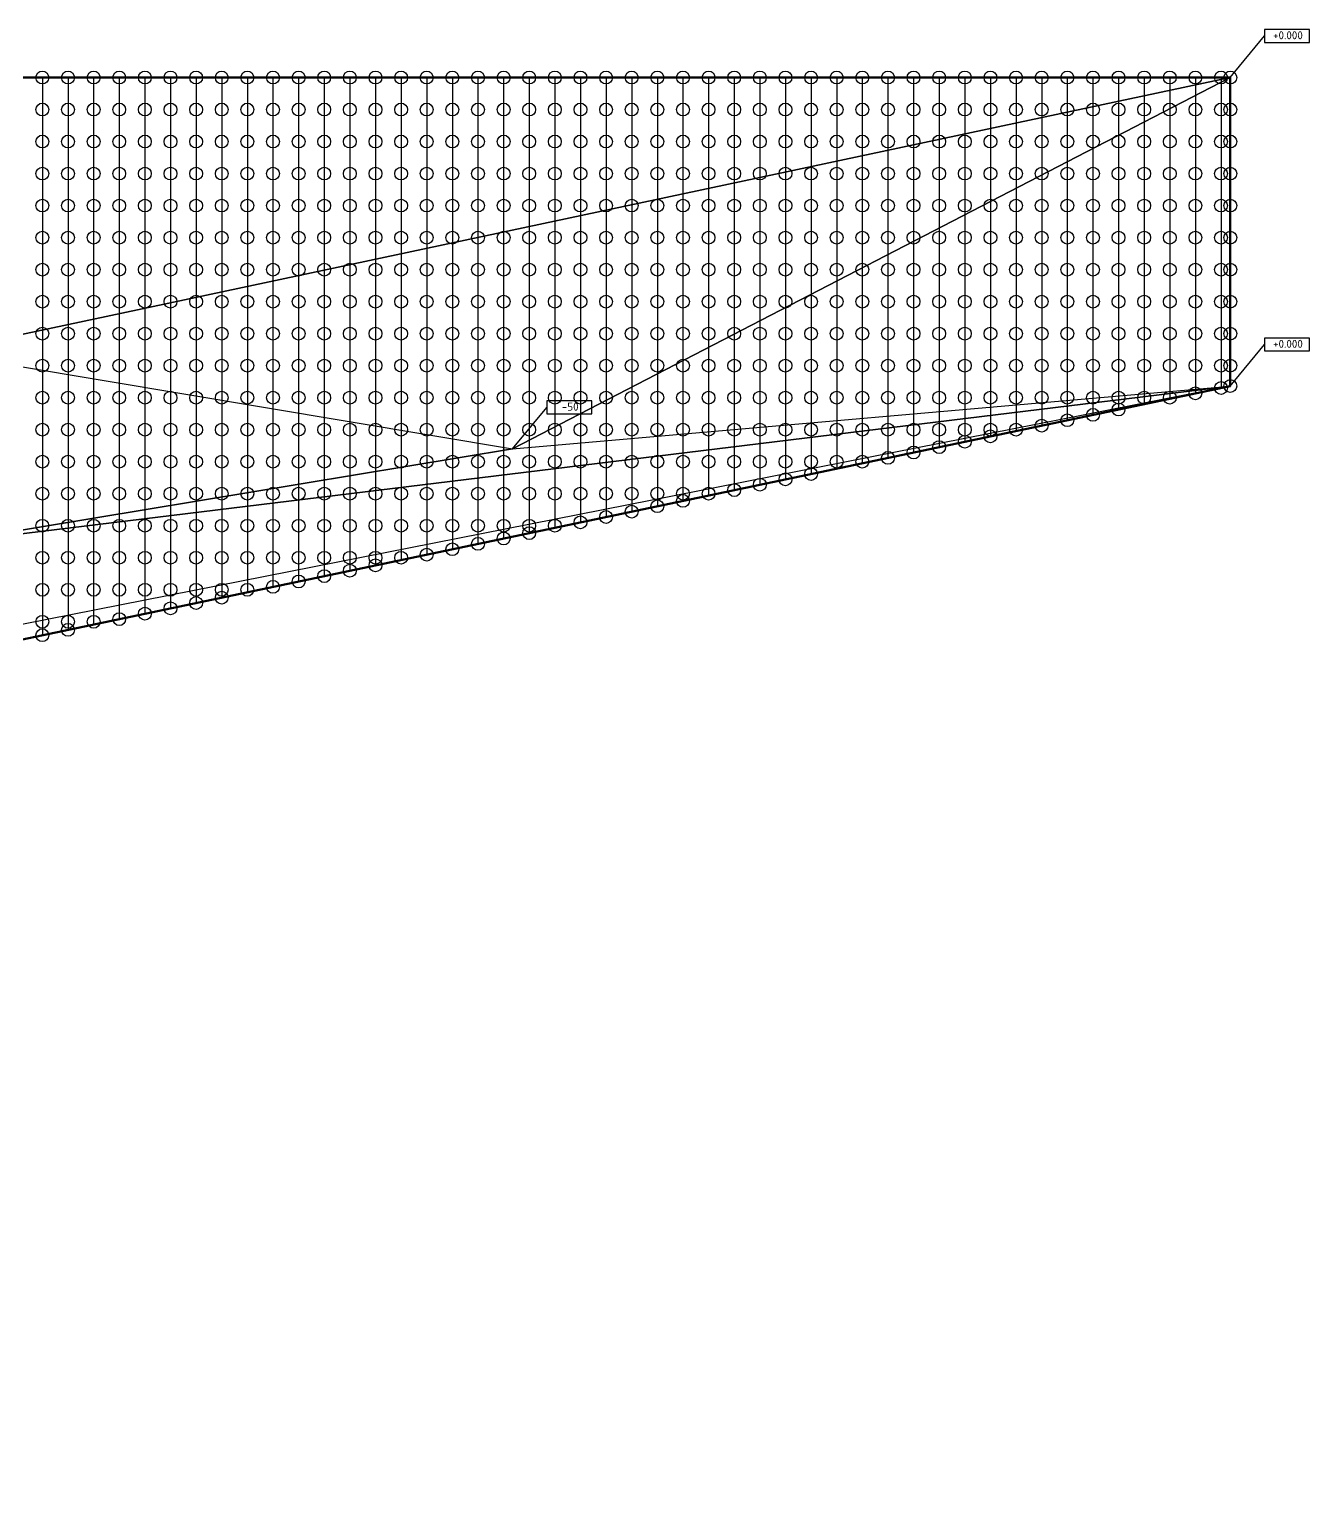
# Model space of a CAD drawing. Header units: millimetres. Extents: x 3543 to 601035, y -146359 to 38454.
# Drawn here: x 280259 to 300239, y -95174 to -72093 of the extents above; entities that cross this region are included whole.
import ezdxf
from ezdxf.enums import TextEntityAlignment as Align

# ---------------------------------------------------------------- set-up
doc = ezdxf.new("R2010")
doc.units = ezdxf.units.MM
doc.layers.add('контур', color=1, linetype='Continuous', lineweight=50)
for name, color, linetype in [('линии_высот', 4, 'Continuous'), ('опорыvb', 7, 'Continuous'), ('сеткаvb', 8, 'Continuous')]:
    doc.layers.add(name, color=color, linetype=linetype)
doc.styles.add('isocpeur', font='isocpeur.ttf')

# ---------------------------------------------------------------- blocks, each defined once
blk = doc.blocks.new('otmetka_oporvb')
at = {"linetype": 'ByBlock', "lineweight": -2}
blk.add_hatch(color=0, dxfattribs=at).paths.add_polyline_path([(-38, -32, 1), (38, 32, 1)])
at = {"color": 0, "linetype": 'ByBlock', "lineweight": -2}
blk.add_line((0, 0), (2142, 2596), dxfattribs=at)
at = {"color": 0}
blk.add_lwpolyline([(2142, 2196), (4942, 2196), (4942, 2996), (2142, 2996)], close=True, dxfattribs=at)
at = {"color": 0, "linetype": 'ByBlock', "lineweight": -2, "style": 'isocpeur'}
blk.add_attdef('OTM', text='', height=500, dxfattribs=at).set_placement((3600, 2639), align=Align.MIDDLE_CENTER)
blk = doc.blocks.new('opor_symbPRO')
at = {"color": 0, "ltscale": 20}
blk.add_circle((0, 0), 100, dxfattribs=at)

msp = doc.modelspace()

# ---------------------------------------------------------------- linework, layer by layer
at = {"layer": 'контур', "linetype": 'Continuous'}
msp.add_lwpolyline([(215545, -95173.6), (210858.8, -72842.2), (229841.6, -72842.2), (229841.6, -82939.6), (261341.5, -82939.6), (261341.5, -72842.2), (299003.2, -72842.2), (299003.2, -77660.7)], close=True, dxfattribs=at)
at = {"layer": 'линии_высот'}
for points in [[(261341.5, -72842.2), (278807.8, -77138), (299003.2, -72842.2)], [(278807.8, -77138), (287798.8, -78642.6), (299003.2, -72842.2)], [(287798.8, -78642.6), (299003.2, -77660.7), (299003.2, -72842.2)], [(278805.8, -80132.2), (278807.8, -77138), (287798.8, -78642.6)], [(252298.9, -86875.6), (215545, -95173.6), (299003.2, -77660.7)], [(252298.9, -86875.6), (278805.8, -80132.2), (299003.2, -77660.7)], [(278805.8, -80132.2), (287798.8, -78642.6), (299003.2, -77660.7)]]:
    msp.add_lwpolyline(points, close=True, dxfattribs=at)
at = {"layer": 'сеткаvb'}
for p, q in [((261341.5, -72842.2), (299003.2, -72842.2)), ((280458.8, -72842.2), (280458.8, -81552.1)), ((280858.8, -72842.2), (280858.8, -81468.1)), ((281258.8, -72842.2), (281258.8, -81384.2)), ((281658.8, -72842.2), (281658.8, -81300.3)), ((282058.8, -72842.2), (282058.8, -81216.3)), ((282458.8, -72842.2), (282458.8, -81132.4)), ((282858.8, -72842.2), (282858.8, -81048.4)), ((283258.8, -72842.2), (283258.8, -80964.5)), ((283658.8, -72842.2), (283658.8, -80880.6)), ((284058.8, -72842.2), (284058.8, -80796.6)), ((284458.8, -72842.2), (284458.8, -80712.7)), ((284858.8, -72842.2), (284858.8, -80628.8)), ((285258.8, -72842.2), (285258.8, -80544.8)), ((285658.8, -72842.2), (285658.8, -80460.9)), ((286058.8, -72842.2), (286058.8, -80377)), ((286458.8, -72842.2), (286458.8, -80293)), ((286858.8, -72842.2), (286858.8, -80209.1)), ((287258.8, -72842.2), (287258.8, -80125.1)), ((287658.8, -72842.2), (287658.8, -80041.2)), ((288058.8, -72842.2), (288058.8, -79957.3)), ((288458.8, -72842.2), (288458.8, -79873.3)), ((288858.8, -72842.2), (288858.8, -79789.4)), ((289258.8, -72842.2), (289258.8, -79705.5)), ((289658.8, -72842.2), (289658.8, -79621.5)), ((290058.8, -72842.2), (290058.8, -79537.6)), ((290458.8, -72842.2), (290458.8, -79453.7)), ((290858.8, -72842.2), (290858.8, -79369.7)), ((291258.8, -72842.2), (291258.8, -79285.8)), ((291658.8, -72842.2), (291658.8, -79201.9)), ((292058.8, -72842.2), (292058.8, -79117.9)), ((292458.8, -72842.2), (292458.8, -79034)), ((292858.8, -72842.2), (292858.8, -78950)), ((293258.8, -72842.2), (293258.8, -78866.1)), ((293658.8, -72842.2), (293658.8, -78782.2)), ((294058.8, -72842.2), (294058.8, -78698.2)), ((294458.8, -72842.2), (294458.8, -78614.3)), ((294858.8, -72842.2), (294858.8, -78530.4)), ((295258.8, -72842.2), (295258.8, -78446.4)), ((295658.8, -72842.2), (295658.8, -78362.5)), ((296058.8, -72842.2), (296058.8, -78278.6)), ((296458.8, -72842.2), (296458.8, -78194.6)), ((296858.8, -72842.2), (296858.8, -78110.7)), ((297258.8, -72842.2), (297258.8, -78026.8)), ((297658.8, -72842.2), (297658.8, -77942.8)), ((298058.8, -72842.2), (298058.8, -77858.9)), ((298458.8, -72842.2), (298458.8, -77774.9)), ((298858.8, -72842.2), (298858.8, -77691))]:
    msp.add_line(p, q, dxfattribs=at)
at = {"layer": 'сеткаvb', "linetype": 'Continuous'}
msp.add_line((299003.2, -72842.2), (299003.2, -77660.7), dxfattribs=at)

# ---------------------------------------------------------------- block references
at = {"xscale": 0.25, "yscale": 0.25, "zscale": 0.25}
for p, values in [((299003.2, -72842.2), {'OTM': '+0.000'}), ((299003.2, -77660.7), {'OTM': '+0.000'}), ((287798.8, -78642.6), {'OTM': '-50'})]:
    msp.add_blockref('otmetka_oporvb', p, dxfattribs=at).add_auto_attribs(values)
at = {"layer": 'опорыvb', "color": 1}
for p in [(280458.8, -72842.2), (280858.8, -72842.2), (281258.8, -72842.2), (281658.8, -72842.2), (282058.8, -72842.2), (282458.8, -72842.2), (282858.8, -72842.2), (283258.8, -72842.2), (283658.8, -72842.2), (284058.8, -72842.2), (284458.8, -72842.2), (284858.8, -72842.2), (285258.8, -72842.2), (285658.8, -72842.2), (286058.8, -72842.2), (286458.8, -72842.2), (286858.8, -72842.2), (287258.8, -72842.2), (287658.8, -72842.2), (288058.8, -72842.2), (288458.8, -72842.2), (288858.8, -72842.2), (289258.8, -72842.2), (289658.8, -72842.2), (290058.8, -72842.2), (290458.8, -72842.2), (290858.8, -72842.2), (291258.8, -72842.2), (291658.8, -72842.2), (292058.8, -72842.2), (292458.8, -72842.2), (292858.8, -72842.2), (293258.8, -72842.2), (293658.8, -72842.2), (294058.8, -72842.2), (294458.8, -72842.2), (294858.8, -72842.2), (295258.8, -72842.2), (295658.8, -72842.2), (296058.8, -72842.2), (296458.8, -72842.2), (296858.8, -72842.2), (297258.8, -72842.2), (297658.8, -72842.2), (298058.8, -72842.2), (298458.8, -72842.2), (298858.8, -72842.2), (299003.2, -72842.2), (280458.8, -73342.2), (280858.8, -73342.2), (281258.8, -73342.2), (281658.8, -73342.2), (282058.8, -73342.2), (282458.8, -73342.2), (282858.8, -73342.2), (283258.8, -73342.2), (283658.8, -73342.2), (284058.8, -73342.2), (284458.8, -73342.2), (284858.8, -73342.2), (285258.8, -73342.2), (285658.8, -73342.2), (286058.8, -73342.2), (286458.8, -73342.2), (286858.8, -73342.2), (287258.8, -73342.2), (287658.8, -73342.2), (288058.8, -73342.2), (288458.8, -73342.2), (288858.8, -73342.2), (289258.8, -73342.2), (289658.8, -73342.2), (290058.8, -73342.2), (290458.8, -73342.2), (290858.8, -73342.2), (291258.8, -73342.2), (291658.8, -73342.2), (292058.8, -73342.2), (292458.8, -73342.2), (292858.8, -73342.2), (293258.8, -73342.2), (293658.8, -73342.2), (294058.8, -73342.2), (294458.8, -73342.2), (294858.8, -73342.2), (295258.8, -73342.2), (295658.8, -73342.2), (296058.8, -73342.2), (296458.8, -73342.2), (296858.8, -73342.2), (297258.8, -73342.2), (297658.8, -73342.2), (298058.8, -73342.2), (298458.8, -73342.2), (298858.8, -73342.2), (299003.2, -73342.2), (296058.8, -73842.2), (296458.8, -73842.2), (296858.8, -73842.2), (297258.8, -73842.2), (297658.8, -73842.2), (298058.8, -73842.2), (298458.8, -73842.2), (298858.8, -73842.2), (299003.2, -73842.2), (297258.8, -74342.2), (297658.8, -74342.2), (298058.8, -74342.2), (298458.8, -74342.2), (298858.8, -74342.2), (299003.2, -74342.2), (297258.8, -74842.2), (297658.8, -74842.2), (298058.8, -74842.2), (298458.8, -74842.2), (298858.8, -74842.2), (299003.2, -74842.2), (297258.8, -75342.2), (297658.8, -75342.2), (298058.8, -75342.2), (298458.8, -75342.2), (298858.8, -75342.2), (299003.2, -75342.2), (297258.8, -75842.2), (297658.8, -75842.2), (298058.8, -75842.2), (298458.8, -75842.2), (298858.8, -75842.2), (299003.2, -75842.2), (297258.8, -76342.2), (297658.8, -76342.2), (298058.8, -76342.2), (298458.8, -76342.2), (298858.8, -76342.2), (299003.2, -76342.2), (297258.8, -76842.2), (297658.8, -76842.2), (298058.8, -76842.2), (298458.8, -76842.2), (298858.8, -76842.2), (299003.2, -76842.2), (297258.8, -77342.2), (297658.8, -77342.2), (298058.8, -77342.2), (298458.8, -77342.2), (298858.8, -77342.2), (299003.2, -77342.2), (297258.8, -77842.2), (297658.8, -77842.2), (298058.8, -77842.2), (298458.8, -77774.9), (298858.8, -77691), (299003.2, -77660.7), (296858.8, -78110.7), (297258.8, -78026.8), (294058.8, -78342.2), (294458.8, -78342.2), (294858.8, -78342.2), (295258.8, -78342.2), (295658.8, -78342.2), (296058.8, -78278.6), (296458.8, -78194.6), (294858.8, -78530.4), (295258.8, -78446.4), (293658.8, -78782.2), (294058.8, -78698.2), (294458.8, -78614.3), (292458.8, -78842.2), (292458.8, -79034), (292858.8, -78842.2), (293258.8, -78842.2), (291658.8, -79201.9), (292058.8, -79117.9), (290458.8, -79453.7), (290858.8, -79342.2), (291258.8, -79285.8), (289258.8, -79705.5), (289658.8, -79621.5), (290058.8, -79537.6), (288058.8, -79957.3), (288458.8, -79842.2), (288858.8, -79789.4), (287258.8, -80125.1), (287658.8, -80041.2), (286058.8, -80342.2), (286458.8, -80293), (286858.8, -80209.1), (284858.8, -80628.8), (285258.8, -80544.8), (285658.8, -80460.9), (283658.8, -80842.2), (284058.8, -80796.6), (284458.8, -80712.7), (282858.8, -81048.4), (283258.8, -80964.5), (281258.8, -81342.2), (281658.8, -81300.3), (282058.8, -81216.3), (282458.8, -81132.4), (280458.8, -81552.1), (280858.8, -81468.1)]:
    msp.add_blockref('opor_symbPRO', p, dxfattribs=at)
at = {"layer": 'опорыvb', "color": 92}
for p in [(280458.8, -73842.2), (280858.8, -73842.2), (281258.8, -73842.2), (281658.8, -73842.2), (282058.8, -73842.2), (282458.8, -73842.2), (282858.8, -73842.2), (283258.8, -73842.2), (283658.8, -73842.2), (284058.8, -73842.2), (284458.8, -73842.2), (284858.8, -73842.2), (285258.8, -73842.2), (285658.8, -73842.2), (286058.8, -73842.2), (286458.8, -73842.2), (286858.8, -73842.2), (287258.8, -73842.2), (287658.8, -73842.2), (288058.8, -73842.2), (288458.8, -73842.2), (288858.8, -73842.2), (289258.8, -73842.2), (289658.8, -73842.2), (290058.8, -73842.2), (290458.8, -73842.2), (290858.8, -73842.2), (291258.8, -73842.2), (291658.8, -73842.2), (292058.8, -73842.2), (292458.8, -73842.2), (292858.8, -73842.2), (293258.8, -73842.2), (293658.8, -73842.2), (294058.8, -73842.2), (294458.8, -73842.2), (294858.8, -73842.2), (295258.8, -73842.2), (295658.8, -73842.2), (280458.8, -74342.2), (280858.8, -74342.2), (281258.8, -74342.2), (281658.8, -74342.2), (282058.8, -74342.2), (282458.8, -74342.2), (282858.8, -74342.2), (283258.8, -74342.2), (283658.8, -74342.2), (284058.8, -74342.2), (284458.8, -74342.2), (284858.8, -74342.2), (285258.8, -74342.2), (285658.8, -74342.2), (286058.8, -74342.2), (286458.8, -74342.2), (286858.8, -74342.2), (287258.8, -74342.2), (287658.8, -74342.2), (288058.8, -74342.2), (288458.8, -74342.2), (288858.8, -74342.2), (289258.8, -74342.2), (289658.8, -74342.2), (290058.8, -74342.2), (290458.8, -74342.2), (290858.8, -74342.2), (291258.8, -74342.2), (291658.8, -74342.2), (292058.8, -74342.2), (292458.8, -74342.2), (292858.8, -74342.2), (293258.8, -74342.2), (293658.8, -74342.2), (294058.8, -74342.2), (294458.8, -74342.2), (294858.8, -74342.2), (295258.8, -74342.2), (295658.8, -74342.2), (296058.8, -74342.2), (296458.8, -74342.2), (296858.8, -74342.2), (280458.8, -74842.2), (280858.8, -74842.2), (281258.8, -74842.2), (281658.8, -74842.2), (282058.8, -74842.2), (282458.8, -74842.2), (282858.8, -74842.2), (283258.8, -74842.2), (283658.8, -74842.2), (284058.8, -74842.2), (284458.8, -74842.2), (284858.8, -74842.2), (285258.8, -74842.2), (285658.8, -74842.2), (286058.8, -74842.2), (286458.8, -74842.2), (286858.8, -74842.2), (287258.8, -74842.2), (287658.8, -74842.2), (288058.8, -74842.2), (288458.8, -74842.2), (288858.8, -74842.2), (289258.8, -74842.2), (289658.8, -74842.2), (290058.8, -74842.2), (290458.8, -74842.2), (290858.8, -74842.2), (291258.8, -74842.2), (291658.8, -74842.2), (292058.8, -74842.2), (292458.8, -74842.2), (292858.8, -74842.2), (293258.8, -74842.2), (293658.8, -74842.2), (294058.8, -74842.2), (294458.8, -74842.2), (294858.8, -74842.2), (295258.8, -74842.2), (295658.8, -74842.2), (296058.8, -74842.2), (296458.8, -74842.2), (296858.8, -74842.2), (290058.8, -75342.2), (290458.8, -75342.2), (290858.8, -75342.2), (291258.8, -75342.2), (291658.8, -75342.2), (292058.8, -75342.2), (292458.8, -75342.2), (292858.8, -75342.2), (293258.8, -75342.2), (293658.8, -75342.2), (294058.8, -75342.2), (294458.8, -75342.2), (294858.8, -75342.2), (295258.8, -75342.2), (295658.8, -75342.2), (296058.8, -75342.2), (296458.8, -75342.2), (296858.8, -75342.2), (293658.8, -75842.2), (294058.8, -75842.2), (294458.8, -75842.2), (294858.8, -75842.2), (295258.8, -75842.2), (295658.8, -75842.2), (296058.8, -75842.2), (296458.8, -75842.2), (296858.8, -75842.2), (293658.8, -76342.2), (294058.8, -76342.2), (294458.8, -76342.2), (294858.8, -76342.2), (295258.8, -76342.2), (295658.8, -76342.2), (296058.8, -76342.2), (296458.8, -76342.2), (296858.8, -76342.2), (293658.8, -76842.2), (294058.8, -76842.2), (294458.8, -76842.2), (294858.8, -76842.2), (295258.8, -76842.2), (295658.8, -76842.2), (296058.8, -76842.2), (296458.8, -76842.2), (296858.8, -76842.2), (293658.8, -77342.2), (294058.8, -77342.2), (294458.8, -77342.2), (294858.8, -77342.2), (295258.8, -77342.2), (295658.8, -77342.2), (296058.8, -77342.2), (296458.8, -77342.2), (296858.8, -77342.2), (293658.8, -77842.2), (294058.8, -77842.2), (294458.8, -77842.2), (294858.8, -77842.2), (295258.8, -77842.2), (295658.8, -77842.2), (296058.8, -77842.2), (296458.8, -77842.2), (296858.8, -77842.2), (292458.8, -78342.2), (292858.8, -78342.2), (293258.8, -78342.2), (293658.8, -78342.2), (288858.8, -78842.2), (289258.8, -78842.2), (289658.8, -78842.2), (290058.8, -78842.2), (290458.8, -78842.2), (290858.8, -78842.2), (291258.8, -78842.2), (291658.8, -78842.2), (292058.8, -78842.2), (286458.8, -79342.2), (286858.8, -79342.2), (287258.8, -79342.2), (287658.8, -79342.2), (288058.8, -79342.2), (288458.8, -79342.2), (288858.8, -79342.2), (289258.8, -79342.2), (289658.8, -79342.2), (290058.8, -79342.2), (290458.8, -79342.2), (284858.8, -79842.2), (285258.8, -79842.2), (285658.8, -79842.2), (286058.8, -79842.2), (286458.8, -79842.2), (286858.8, -79842.2), (287258.8, -79842.2), (287658.8, -79842.2), (288058.8, -79842.2), (283258.8, -80342.2), (283658.8, -80342.2), (284058.8, -80342.2), (284458.8, -80342.2), (284858.8, -80342.2), (285258.8, -80342.2), (285658.8, -80342.2), (282058.8, -80842.2), (282458.8, -80842.2), (282858.8, -80842.2), (283258.8, -80842.2), (280458.8, -81342.2), (280858.8, -81342.2)]:
    msp.add_blockref('opor_symbPRO', p, dxfattribs=at)
at = {"layer": 'опорыvb', "color": 131}
for p in [(280458.8, -75342.2), (280858.8, -75342.2), (281258.8, -75342.2), (281658.8, -75342.2), (282058.8, -75342.2), (282458.8, -75342.2), (282858.8, -75342.2), (283258.8, -75342.2), (283658.8, -75342.2), (284058.8, -75342.2), (284458.8, -75342.2), (284858.8, -75342.2), (285258.8, -75342.2), (285658.8, -75342.2), (286058.8, -75342.2), (286458.8, -75342.2), (286858.8, -75342.2), (287258.8, -75342.2), (287658.8, -75342.2), (288058.8, -75342.2), (288458.8, -75342.2), (288858.8, -75342.2), (289258.8, -75342.2), (289658.8, -75342.2), (280458.8, -75842.2), (280858.8, -75842.2), (281258.8, -75842.2), (281658.8, -75842.2), (282058.8, -75842.2), (282458.8, -75842.2), (282858.8, -75842.2), (283258.8, -75842.2), (283658.8, -75842.2), (284058.8, -75842.2), (284458.8, -75842.2), (284858.8, -75842.2), (285258.8, -75842.2), (285658.8, -75842.2), (286058.8, -75842.2), (286458.8, -75842.2), (286858.8, -75842.2), (287258.8, -75842.2), (287658.8, -75842.2), (288058.8, -75842.2), (288458.8, -75842.2), (288858.8, -75842.2), (289258.8, -75842.2), (289658.8, -75842.2), (290058.8, -75842.2), (290458.8, -75842.2), (290858.8, -75842.2), (291258.8, -75842.2), (291658.8, -75842.2), (292058.8, -75842.2), (292458.8, -75842.2), (292858.8, -75842.2), (293258.8, -75842.2), (280458.8, -76342.2), (280858.8, -76342.2), (281258.8, -76342.2), (281658.8, -76342.2), (282058.8, -76342.2), (282458.8, -76342.2), (282858.8, -76342.2), (283258.8, -76342.2), (283658.8, -76342.2), (284058.8, -76342.2), (284458.8, -76342.2), (284858.8, -76342.2), (285258.8, -76342.2), (285658.8, -76342.2), (286058.8, -76342.2), (286458.8, -76342.2), (286858.8, -76342.2), (287258.8, -76342.2), (287658.8, -76342.2), (288058.8, -76342.2), (288458.8, -76342.2), (288858.8, -76342.2), (289258.8, -76342.2), (289658.8, -76342.2), (290058.8, -76342.2), (290458.8, -76342.2), (290858.8, -76342.2), (291258.8, -76342.2), (291658.8, -76342.2), (292058.8, -76342.2), (292458.8, -76342.2), (292858.8, -76342.2), (293258.8, -76342.2), (280458.8, -76842.2), (280858.8, -76842.2), (281258.8, -76842.2), (281658.8, -76842.2), (282058.8, -76842.2), (282458.8, -76842.2), (282858.8, -76842.2), (283258.8, -76842.2), (283658.8, -76842.2), (284058.8, -76842.2), (284458.8, -76842.2), (284858.8, -76842.2), (285258.8, -76842.2), (285658.8, -76842.2), (286058.8, -76842.2), (286458.8, -76842.2), (286858.8, -76842.2), (287258.8, -76842.2), (287658.8, -76842.2), (288058.8, -76842.2), (288458.8, -76842.2), (288858.8, -76842.2), (289258.8, -76842.2), (289658.8, -76842.2), (290058.8, -76842.2), (290458.8, -76842.2), (290858.8, -76842.2), (291258.8, -76842.2), (291658.8, -76842.2), (292058.8, -76842.2), (292458.8, -76842.2), (292858.8, -76842.2), (293258.8, -76842.2), (280458.8, -77342.2), (280858.8, -77342.2), (281258.8, -77342.2), (281658.8, -77342.2), (282058.8, -77342.2), (282458.8, -77342.2), (282858.8, -77342.2), (283258.8, -77342.2), (283658.8, -77342.2), (284058.8, -77342.2), (284458.8, -77342.2), (284858.8, -77342.2), (285258.8, -77342.2), (285658.8, -77342.2), (286058.8, -77342.2), (286458.8, -77342.2), (286858.8, -77342.2), (287258.8, -77342.2), (287658.8, -77342.2), (288058.8, -77342.2), (288458.8, -77342.2), (288858.8, -77342.2), (289258.8, -77342.2), (289658.8, -77342.2), (290058.8, -77342.2), (290458.8, -77342.2), (290858.8, -77342.2), (291258.8, -77342.2), (291658.8, -77342.2), (292058.8, -77342.2), (292458.8, -77342.2), (292858.8, -77342.2), (293258.8, -77342.2), (280458.8, -77842.2), (280858.8, -77842.2), (281258.8, -77842.2), (281658.8, -77842.2), (282058.8, -77842.2), (282458.8, -77842.2), (282858.8, -77842.2), (283258.8, -77842.2), (283658.8, -77842.2), (284058.8, -77842.2), (284458.8, -77842.2), (284858.8, -77842.2), (285258.8, -77842.2), (285658.8, -77842.2), (286058.8, -77842.2), (286458.8, -77842.2), (286858.8, -77842.2), (287258.8, -77842.2), (287658.8, -77842.2), (288058.8, -77842.2), (288458.8, -77842.2), (288858.8, -77842.2), (289258.8, -77842.2), (289658.8, -77842.2), (290058.8, -77842.2), (290458.8, -77842.2), (290858.8, -77842.2), (291258.8, -77842.2), (291658.8, -77842.2), (292058.8, -77842.2), (292458.8, -77842.2), (292858.8, -77842.2), (293258.8, -77842.2), (280458.8, -78342.2), (280858.8, -78342.2), (281258.8, -78342.2), (281658.8, -78342.2), (282058.8, -78342.2), (282458.8, -78342.2), (282858.8, -78342.2), (283258.8, -78342.2), (283658.8, -78342.2), (284058.8, -78342.2), (284458.8, -78342.2), (284858.8, -78342.2), (285258.8, -78342.2), (285658.8, -78342.2), (286058.8, -78342.2), (286458.8, -78342.2), (286858.8, -78342.2), (287258.8, -78342.2), (287658.8, -78342.2), (288058.8, -78342.2), (288458.8, -78342.2), (288858.8, -78342.2), (289258.8, -78342.2), (289658.8, -78342.2), (290058.8, -78342.2), (290458.8, -78342.2), (290858.8, -78342.2), (291258.8, -78342.2), (291658.8, -78342.2), (292058.8, -78342.2), (280458.8, -78842.2), (280858.8, -78842.2), (281258.8, -78842.2), (281658.8, -78842.2), (282058.8, -78842.2), (282458.8, -78842.2), (282858.8, -78842.2), (283258.8, -78842.2), (283658.8, -78842.2), (284058.8, -78842.2), (284458.8, -78842.2), (284858.8, -78842.2), (285258.8, -78842.2), (285658.8, -78842.2), (286058.8, -78842.2), (286458.8, -78842.2), (286858.8, -78842.2), (287258.8, -78842.2), (287658.8, -78842.2), (288058.8, -78842.2), (288458.8, -78842.2), (280458.8, -79342.2), (280858.8, -79342.2), (281258.8, -79342.2), (281658.8, -79342.2), (282058.8, -79342.2), (282458.8, -79342.2), (282858.8, -79342.2), (283258.8, -79342.2), (283658.8, -79342.2), (284058.8, -79342.2), (284458.8, -79342.2), (284858.8, -79342.2), (285258.8, -79342.2), (285658.8, -79342.2), (286058.8, -79342.2), (280458.8, -79842.2), (280858.8, -79842.2), (281258.8, -79842.2), (281658.8, -79842.2), (282058.8, -79842.2), (282458.8, -79842.2), (282858.8, -79842.2), (283258.8, -79842.2), (283658.8, -79842.2), (284058.8, -79842.2), (284458.8, -79842.2), (280458.8, -80342.2), (280858.8, -80342.2), (281258.8, -80342.2), (281658.8, -80342.2), (282058.8, -80342.2), (282458.8, -80342.2), (282858.8, -80342.2), (280458.8, -80842.2), (280858.8, -80842.2), (281258.8, -80842.2), (281658.8, -80842.2)]:
    msp.add_blockref('opor_symbPRO', p, dxfattribs=at)

doc.saveas('drawing.dxf')
